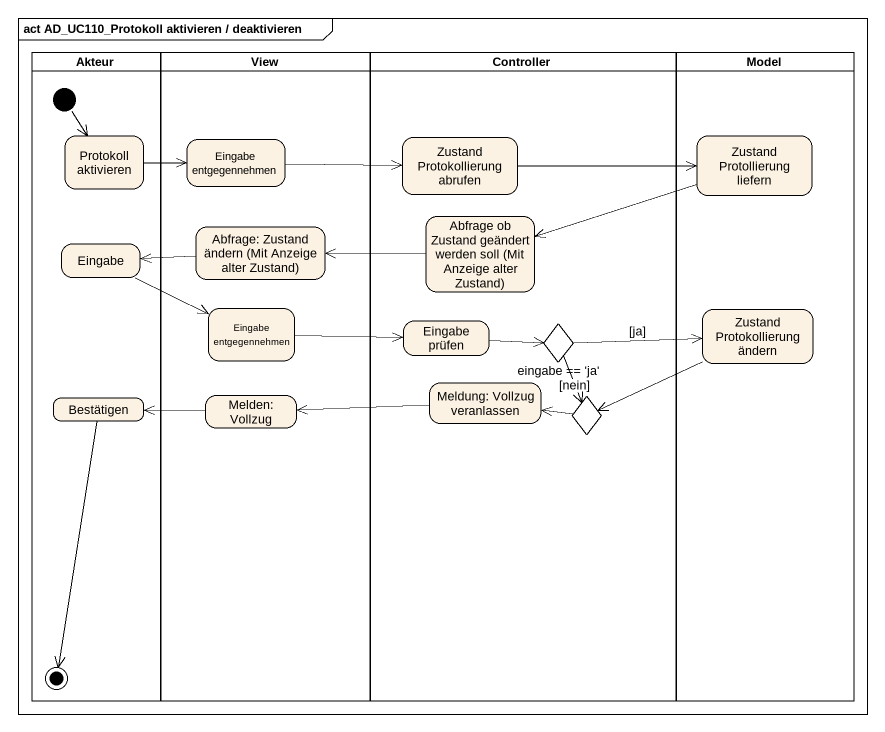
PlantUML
@startuml
mainframe act AD_UC110_Protokoll aktivieren / deaktivieren
hide empty description
state Akteur <<partition>> {
  state "Protokoll aktivieren" as Protokoll_aktivieren
  state Eingabe
  state Bestätigen
  [*] --> Protokoll_aktivieren
  Bestätigen --> [*]
}
state View <<partition>> {
  state "Eingabe entgegennehmen" as Eingabe_entgegennehmen
  state "Abfrage: Zustand ändern (Mit Anzeige alter Zustand)" as Abfrage_Zustand_ändern_Mit
  state "Eingabe entgegennehmen" as Eingabe_entgegennehmen_2
  state "Melden: Vollzug" as Melden_Vollzug
}
state Controller <<partition>> {
  state "Zustand Protokollierung abrufen" as Zustand_Protokollierung
  state "Abfrage ob Zustand geändert werden soll (Mit Anzeige alter Zustand)" as Abfrage_ob_Zustand_geändert
  state "Eingabe prüfen" as Eingabe_prüfen
  state "eingabe == 'ja'" as eingabe_ja <<choice>>
  state "Meldung: Vollzug veranlassen" as Meldung_Vollzug_veranlassen
  state choice1 <<choice>>
}
state Model <<partition>> {
  state "Zustand Protollierung liefern" as Zustand_Protollierung
  state "Zustand Protokollierung ändern" as Zustand_Protokollierung_2
}
Protokoll_aktivieren -right-> Eingabe_entgegennehmen
Eingabe_entgegennehmen -right-> Zustand_Protokollierung
Zustand_Protokollierung -right-> Zustand_Protollierung
Zustand_Protollierung -left-> Abfrage_ob_Zustand_geändert
Abfrage_ob_Zustand_geändert -left-> Abfrage_Zustand_ändern_Mit
Eingabe -right-> Eingabe_entgegennehmen_2
Abfrage_Zustand_ändern_Mit -left-> Eingabe
Eingabe_entgegennehmen_2 -right-> Eingabe_prüfen
Zustand_Protokollierung_2 -left-> choice1
Eingabe_prüfen -right-> eingabe_ja
eingabe_ja -right-> Zustand_Protokollierung_2 : [ja]
eingabe_ja --> choice1 : [nein]
Melden_Vollzug -left-> Bestätigen
Meldung_Vollzug_veranlassen -left-> Melden_Vollzug
choice1 -left-> Meldung_Vollzug_veranlassen
@enduml
